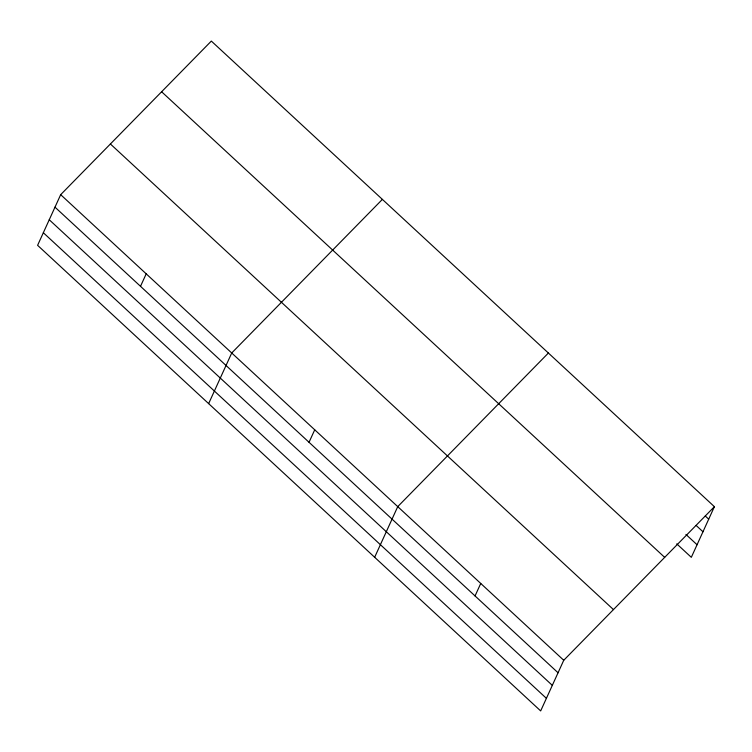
<?xml version="1.0" encoding="UTF-8"?>
<svg xmlns="http://www.w3.org/2000/svg" width="752" height="752" viewBox="0 0 752 752"><rect width="100%" height="100%" fill="white"/><g stroke="black" fill="none" stroke-linecap="round" stroke-linejoin="round"><path stroke-width="1.13" d="M60.677 194.674L37.6 245.321L540.669 710.922L563.746 660.275L714.4 506.679L211.331 41.078L60.677 194.674L563.746 660.275M140.511 286.315L146.208 273.822M208.642 403.627L231.729 352.979L382.373 199.383M309.034 442.298L314.731 429.806M374.656 557.279L397.742 506.632L548.387 353.036M475.048 595.951L480.744 583.458M714.4 506.679L691.323 557.326L676.772 543.865M705.282 516.004L708.704 519.181M696.126 525.432L702.97 531.767M685.937 534.446L697.057 544.739M161.614 91.763L664.683 557.373M110.394 143.98L613.463 609.59M54.99 207.167L558.059 672.767M49.247 219.753L552.316 685.363M43.334 232.725L546.403 698.335"/></g></svg>
